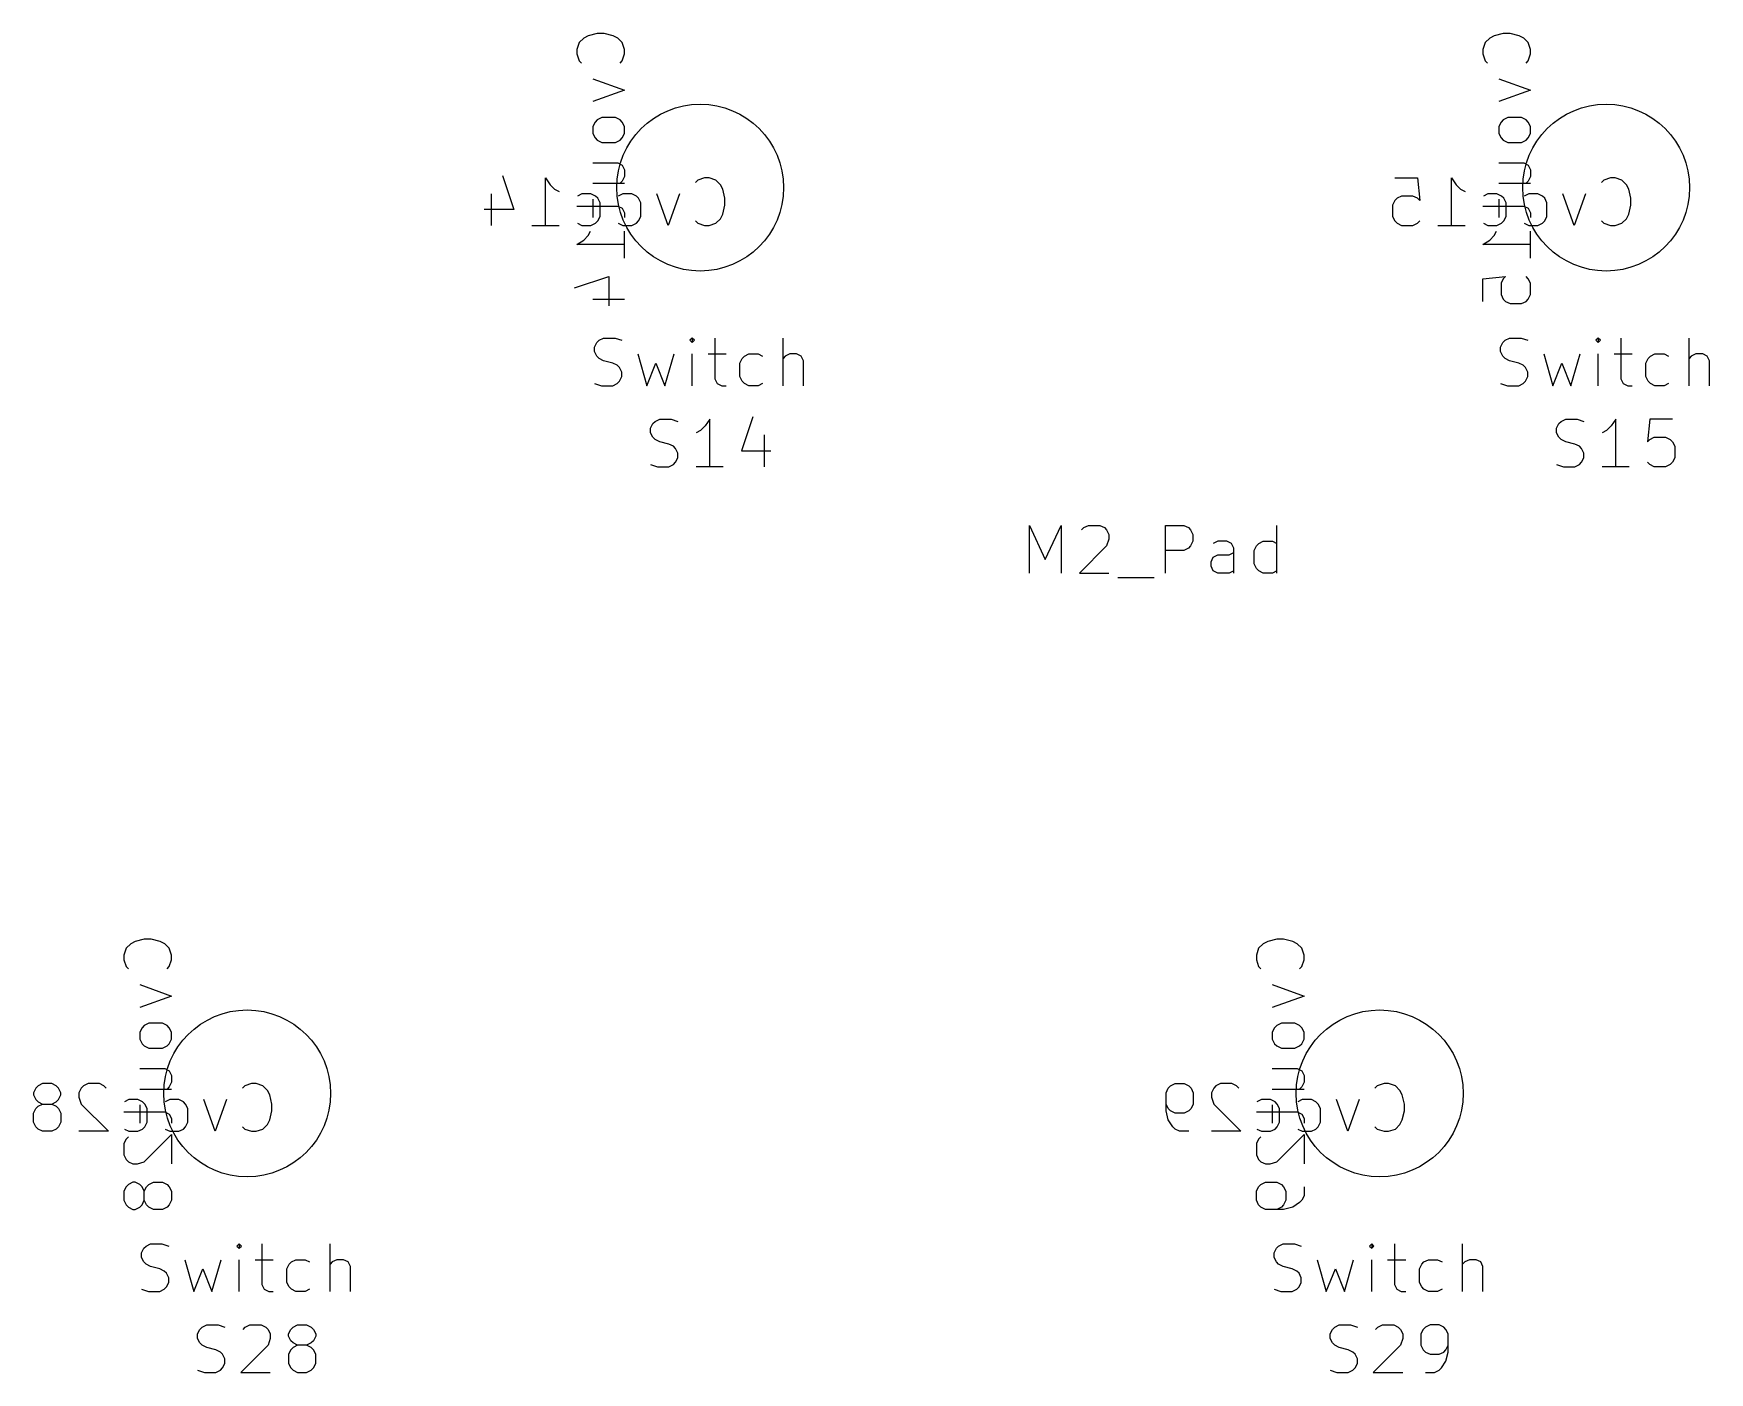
# Model space of a CAD drawing. Extents: x -8 to 301, y -173 to 11.
# Drawn here: x 252.02 to 287.17, y -29.35 to -1.27 of the extents above; entities that cross this region are included whole.
import ezdxf

# ---------------------------------------------------------------- set-up
doc = ezdxf.new("R2010")
doc.units = 0
doc.layers.add('BLACK', color=7, linetype='CONTINUOUS')

msp = doc.modelspace()

# ---------------------------------------------------------------- linework, layer by layer
at = {"layer": 'BLACK', "linetype": 'CONTINUOUS'}
for p, q in [((263.557676, -1.361903), (263.462438, -1.457141)), ((263.652914, -1.314284), (263.557676, -1.361903)), ((263.84339, -1.266665), (263.652914, -1.314284)), ((263.986247, -1.266665), (263.84339, -1.266665)), ((264.176723, -1.314284), (263.986247, -1.266665)), ((264.271961, -1.361903), (264.176723, -1.314284)), ((264.3672, -1.457141), (264.271961, -1.361903)), ((282.557676, -1.361903), (282.462438, -1.457141)), ((282.652914, -1.314284), (282.557676, -1.361903)), ((282.84339, -1.266665), (282.652914, -1.314284)), ((282.986247, -1.266665), (282.84339, -1.266665)), ((283.176723, -1.314284), (282.986247, -1.266665)), ((283.271961, -1.361903), (283.176723, -1.314284)), ((283.3672, -1.457141), (283.271961, -1.361903)), ((263.462438, -1.457141), (263.414819, -1.599998)), ((263.414819, -1.599998), (263.414819, -1.695236)), ((263.414819, -1.695236), (263.462438, -1.838093)), ((264.414819, -1.599998), (264.3672, -1.457141)), ((264.3672, -1.838093), (264.414819, -1.695236)), ((264.414819, -1.695236), (264.414819, -1.599998)), ((282.462438, -1.457141), (282.414819, -1.599998)), ((282.414819, -1.599998), (282.414819, -1.695236)), ((282.414819, -1.695236), (282.462438, -1.838093)), ((283.414819, -1.599998), (283.3672, -1.457141)), ((283.3672, -1.838093), (283.414819, -1.695236)), ((283.414819, -1.695236), (283.414819, -1.599998)), ((263.462438, -1.838093), (263.510057, -1.885712)), ((264.31958, -1.885712), (264.3672, -1.838093)), ((282.462438, -1.838093), (282.510057, -1.885712)), ((283.31958, -1.885712), (283.3672, -1.838093)), ((263.748152, -2.219046), (264.414819, -2.457141)), ((264.414819, -2.457141), (263.748152, -2.695236)), ((282.748152, -2.219046), (283.414819, -2.457141)), ((283.414819, -2.457141), (282.748152, -2.695236)), ((263.795771, -3.123808), (263.748152, -3.219046)), ((263.84339, -3.076189), (263.795771, -3.123808)), ((263.938628, -3.02857), (263.84339, -3.076189)), ((264.224342, -3.02857), (263.938628, -3.02857)), ((264.31958, -3.076189), (264.224342, -3.02857)), ((264.3672, -3.123808), (264.31958, -3.076189)), ((264.414819, -3.219046), (264.3672, -3.123808)), ((282.795771, -3.123808), (282.748152, -3.219046)), ((282.84339, -3.076189), (282.795771, -3.123808)), ((282.938628, -3.02857), (282.84339, -3.076189)), ((283.224342, -3.02857), (282.938628, -3.02857)), ((283.31958, -3.076189), (283.224342, -3.02857)), ((283.3672, -3.123808), (283.31958, -3.076189)), ((283.414819, -3.219046), (283.3672, -3.123808)), ((263.748152, -3.219046), (263.748152, -3.361903)), ((263.748152, -3.361903), (263.795771, -3.457141)), ((263.795771, -3.457141), (263.84339, -3.50476)), ((263.84339, -3.50476), (263.938628, -3.552379)), ((264.224342, -3.552379), (264.31958, -3.50476)), ((264.31958, -3.50476), (264.3672, -3.457141)), ((264.3672, -3.457141), (264.414819, -3.361903)), ((264.414819, -3.361903), (264.414819, -3.219046)), ((282.748152, -3.219046), (282.748152, -3.361903)), ((282.748152, -3.361903), (282.795771, -3.457141)), ((282.795771, -3.457141), (282.84339, -3.50476)), ((282.84339, -3.50476), (282.938628, -3.552379)), ((283.224342, -3.552379), (283.31958, -3.50476)), ((283.31958, -3.50476), (283.3672, -3.457141)), ((283.3672, -3.457141), (283.414819, -3.361903)), ((283.414819, -3.361903), (283.414819, -3.219046)), ((263.938628, -3.552379), (264.224342, -3.552379)), ((282.938628, -3.552379), (283.224342, -3.552379)), ((263.748152, -3.980951), (264.271961, -3.980951)), ((264.271961, -3.980951), (264.3672, -4.02857)), ((264.3672, -4.02857), (264.414819, -4.123808)), ((264.414819, -4.123808), (264.414819, -4.266665)), ((282.748152, -3.980951), (283.271961, -3.980951)), ((283.271961, -3.980951), (283.3672, -4.02857)), ((283.3672, -4.02857), (283.414819, -4.123808)), ((283.414819, -4.123808), (283.414819, -4.266665)), ((261.853332, -4.2472), (262.091427, -4.961485)), ((262.758094, -5.294819), (262.758094, -4.294819)), ((262.758094, -4.294819), (262.853332, -4.437676)), ((262.853332, -4.437676), (262.94857, -4.532914)), ((262.94857, -4.532914), (263.043808, -4.580533)), ((263.748152, -4.409522), (264.414819, -4.409522)), ((264.3672, -4.361903), (264.31958, -4.409522)), ((264.414819, -4.266665), (264.3672, -4.361903)), ((265.948571, -4.342438), (265.900952, -4.390057)), ((266.091428, -4.294819), (265.948571, -4.342438)), ((266.186666, -4.294819), (266.091428, -4.294819)), ((266.329523, -4.342438), (266.186666, -4.294819)), ((266.424761, -4.437676), (266.329523, -4.342438)), ((266.47238, -4.532914), (266.424761, -4.437676)), ((266.519999, -4.72339), (266.47238, -4.532914)), ((280.567618, -4.294819), (281.043808, -4.294819)), ((281.043808, -4.294819), (281.091427, -4.771009)), ((281.758094, -5.294819), (281.758094, -4.294819)), ((281.758094, -4.294819), (281.853332, -4.437676)), ((281.853332, -4.437676), (281.94857, -4.532914)), ((281.94857, -4.532914), (282.043808, -4.580533)), ((282.748152, -4.409522), (283.414819, -4.409522)), ((283.3672, -4.361903), (283.31958, -4.409522)), ((283.414819, -4.266665), (283.3672, -4.361903)), ((284.948571, -4.342438), (284.900952, -4.390057)), ((285.091428, -4.294819), (284.948571, -4.342438)), ((285.186666, -4.294819), (285.091428, -4.294819)), ((285.329523, -4.342438), (285.186666, -4.294819)), ((285.424761, -4.437676), (285.329523, -4.342438)), ((285.47238, -4.532914), (285.424761, -4.437676)), ((285.519999, -4.72339), (285.47238, -4.532914)), ((261.615237, -4.628152), (261.615237, -5.294819)), ((263.414819, -4.885713), (264.271961, -4.885713)), ((263.519999, -4.628152), (263.424761, -4.675771)), ((263.710475, -4.628152), (263.519999, -4.628152)), ((263.805713, -4.675771), (263.710475, -4.628152)), ((263.748152, -4.742856), (263.748152, -5.123808)), ((263.853332, -4.72339), (263.805713, -4.675771)), ((263.900951, -4.818628), (263.853332, -4.72339)), ((263.900951, -5.104342), (263.900951, -4.818628)), ((264.271961, -4.885713), (264.3672, -4.933332)), ((264.377142, -4.628152), (264.281904, -4.675771)), ((264.567618, -4.628152), (264.377142, -4.628152)), ((264.662856, -4.675771), (264.567618, -4.628152)), ((264.710475, -4.72339), (264.662856, -4.675771)), ((264.758094, -4.818628), (264.710475, -4.72339)), ((264.758094, -5.104342), (264.758094, -4.818628)), ((265.329523, -5.294819), (265.091428, -4.628152)), ((265.567618, -4.628152), (265.329523, -5.294819)), ((266.47238, -5.056723), (266.519999, -4.866247)), ((266.519999, -4.866247), (266.519999, -4.72339)), ((280.567618, -4.771009), (280.519999, -4.866247)), ((280.519999, -4.866247), (280.519999, -5.104342)), ((280.615237, -4.72339), (280.567618, -4.771009)), ((280.710475, -4.675771), (280.615237, -4.72339)), ((280.94857, -4.675771), (280.710475, -4.675771)), ((281.043808, -4.72339), (280.94857, -4.675771)), ((281.091427, -4.771009), (281.043808, -4.72339)), ((282.414819, -4.885713), (283.271961, -4.885713)), ((282.519999, -4.628152), (282.424761, -4.675771)), ((282.710475, -4.628152), (282.519999, -4.628152)), ((282.805713, -4.675771), (282.710475, -4.628152)), ((282.748152, -4.742856), (282.748152, -5.123808)), ((282.853332, -4.72339), (282.805713, -4.675771)), ((282.900951, -4.818628), (282.853332, -4.72339)), ((282.900951, -5.104342), (282.900951, -4.818628)), ((283.271961, -4.885713), (283.3672, -4.933332)), ((283.377142, -4.628152), (283.281904, -4.675771)), ((283.567618, -4.628152), (283.377142, -4.628152)), ((283.662856, -4.675771), (283.567618, -4.628152)), ((283.710475, -4.72339), (283.662856, -4.675771)), ((283.758094, -4.818628), (283.710475, -4.72339)), ((283.758094, -5.104342), (283.758094, -4.818628)), ((284.329523, -5.294819), (284.091428, -4.628152)), ((284.567618, -4.628152), (284.329523, -5.294819)), ((285.47238, -5.056723), (285.519999, -4.866247)), ((285.519999, -4.866247), (285.519999, -4.72339)), ((262.091427, -4.961485), (261.47238, -4.961485)), ((263.424761, -5.2472), (263.519999, -5.294819)), ((263.710475, -5.294819), (263.805713, -5.2472)), ((263.805713, -5.2472), (263.853332, -5.19958)), ((263.853332, -5.19958), (263.900951, -5.104342)), ((264.281904, -5.2472), (264.377142, -5.294819)), ((264.3672, -4.933332), (264.414819, -5.02857)), ((264.414819, -5.02857), (264.414819, -5.123808)), ((264.567618, -5.294819), (264.662856, -5.2472)), ((264.662856, -5.2472), (264.710475, -5.19958)), ((264.710475, -5.19958), (264.758094, -5.104342)), ((265.900952, -5.19958), (265.948571, -5.2472)), ((265.948571, -5.2472), (266.091428, -5.294819)), ((266.186666, -5.294819), (266.329523, -5.2472)), ((266.329523, -5.2472), (266.424761, -5.151961)), ((266.424761, -5.151961), (266.47238, -5.056723)), ((280.519999, -5.104342), (280.567618, -5.19958)), ((280.567618, -5.19958), (280.615237, -5.2472)), ((280.615237, -5.2472), (280.710475, -5.294819)), ((280.94857, -5.294819), (281.043808, -5.2472)), ((281.043808, -5.2472), (281.091427, -5.19958)), ((282.424761, -5.2472), (282.519999, -5.294819)), ((282.710475, -5.294819), (282.805713, -5.2472)), ((282.805713, -5.2472), (282.853332, -5.19958)), ((282.853332, -5.19958), (282.900951, -5.104342)), ((283.281904, -5.2472), (283.377142, -5.294819)), ((283.3672, -4.933332), (283.414819, -5.02857)), ((283.414819, -5.02857), (283.414819, -5.123808)), ((283.567618, -5.294819), (283.662856, -5.2472)), ((283.662856, -5.2472), (283.710475, -5.19958)), ((283.710475, -5.19958), (283.758094, -5.104342)), ((284.900952, -5.19958), (284.948571, -5.2472)), ((284.948571, -5.2472), (285.091428, -5.294819)), ((285.186666, -5.294819), (285.329523, -5.2472)), ((285.329523, -5.2472), (285.424761, -5.151961)), ((285.424761, -5.151961), (285.47238, -5.056723)), ((262.47238, -5.294819), (263.043808, -5.294819)), ((263.414819, -5.695237), (263.557676, -5.599999)), ((263.519999, -5.294819), (263.710475, -5.294819)), ((263.557676, -5.599999), (263.652914, -5.504761)), ((263.652914, -5.504761), (263.700533, -5.409523)), ((264.377142, -5.294819), (264.567618, -5.294819)), ((264.414819, -5.980951), (264.414819, -5.409523)), ((266.091428, -5.294819), (266.186666, -5.294819)), ((280.710475, -5.294819), (280.94857, -5.294819)), ((281.47238, -5.294819), (282.043808, -5.294819)), ((282.414819, -5.695237), (282.557676, -5.599999)), ((282.519999, -5.294819), (282.710475, -5.294819)), ((282.557676, -5.599999), (282.652914, -5.504761)), ((282.652914, -5.504761), (282.700533, -5.409523)), ((283.377142, -5.294819), (283.567618, -5.294819)), ((283.414819, -5.980951), (283.414819, -5.409523)), ((285.091428, -5.294819), (285.186666, -5.294819)), ((264.414819, -5.695237), (263.414819, -5.695237)), ((283.414819, -5.695237), (282.414819, -5.695237)), ((263.3672, -6.599999), (264.081485, -6.361904)), ((264.081485, -6.361904), (264.081485, -6.980951)), ((282.414819, -6.409523), (282.891009, -6.361904)), ((282.414819, -6.885713), (282.414819, -6.409523)), ((282.84339, -6.409523), (282.795771, -6.504761)), ((282.795771, -6.504761), (282.795771, -6.742856)), ((282.891009, -6.361904), (282.84339, -6.409523)), ((283.3672, -6.409523), (283.31958, -6.361904)), ((283.414819, -6.504761), (283.3672, -6.409523)), ((283.414819, -6.742856), (283.414819, -6.504761)), ((263.748152, -6.838094), (264.414819, -6.838094)), ((282.795771, -6.742856), (282.84339, -6.838094)), ((282.84339, -6.838094), (282.891009, -6.885713)), ((282.891009, -6.885713), (282.986247, -6.933332)), ((282.986247, -6.933332), (283.224342, -6.933332)), ((283.224342, -6.933332), (283.31958, -6.885713)), ((283.31958, -6.885713), (283.3672, -6.838094)), ((283.3672, -6.838094), (283.414819, -6.742856)), ((263.833333, -7.750057), (263.880952, -7.702438)), ((263.880952, -7.702438), (263.97619, -7.654819)), ((263.97619, -7.654819), (264.214285, -7.654819)), ((264.214285, -7.654819), (264.357142, -7.702438)), ((265.833333, -7.654819), (265.785714, -7.702438)), ((265.785714, -7.702438), (265.833333, -7.750057)), ((265.880952, -7.702438), (265.833333, -7.654819)), ((265.833333, -7.654819), (265.833333, -7.750057)), ((265.833333, -7.750057), (265.880952, -7.702438)), ((266.309523, -7.654819), (266.309523, -8.511961)), ((267.738095, -8.654819), (267.738095, -7.654819)), ((282.833333, -7.750057), (282.880952, -7.702438)), ((282.880952, -7.702438), (282.97619, -7.654819)), ((282.97619, -7.654819), (283.214285, -7.654819)), ((283.214285, -7.654819), (283.357142, -7.702438)), ((284.833333, -7.654819), (284.785714, -7.702438)), ((284.785714, -7.702438), (284.833333, -7.750057)), ((284.880952, -7.702438), (284.833333, -7.654819)), ((284.833333, -7.654819), (284.833333, -7.750057)), ((284.833333, -7.750057), (284.880952, -7.702438)), ((285.309523, -7.654819), (285.309523, -8.511961)), ((286.738095, -8.654819), (286.738095, -7.654819)), ((263.785714, -7.845295), (263.833333, -7.750057)), ((263.785714, -7.940533), (263.785714, -7.845295)), ((263.833333, -8.035771), (263.785714, -7.940533)), ((263.880952, -8.08339), (263.833333, -8.035771)), ((263.97619, -8.131009), (263.880952, -8.08339)), ((264.690476, -7.988152), (264.880952, -8.654819)), ((265.261904, -8.654819), (265.45238, -7.988152)), ((265.833333, -8.654819), (265.833333, -7.988152)), ((266.166666, -7.988152), (266.547618, -7.988152)), ((266.833333, -8.178628), (266.880952, -8.08339)), ((266.880952, -8.08339), (266.928571, -8.035771)), ((266.928571, -8.035771), (267.023809, -7.988152)), ((267.023809, -7.988152), (267.214285, -7.988152)), ((267.214285, -7.988152), (267.309523, -8.035771)), ((267.785714, -8.035771), (267.738095, -8.08339)), ((267.880952, -7.988152), (267.785714, -8.035771)), ((268.023809, -7.988152), (267.880952, -7.988152)), ((268.119047, -8.035771), (268.023809, -7.988152)), ((268.166666, -8.131009), (268.119047, -8.035771)), ((282.785714, -7.845295), (282.833333, -7.750057)), ((282.785714, -7.940533), (282.785714, -7.845295)), ((282.833333, -8.035771), (282.785714, -7.940533)), ((282.880952, -8.08339), (282.833333, -8.035771)), ((282.97619, -8.131009), (282.880952, -8.08339)), ((283.690476, -7.988152), (283.880952, -8.654819)), ((284.261904, -8.654819), (284.45238, -7.988152)), ((284.833333, -8.654819), (284.833333, -7.988152)), ((285.166666, -7.988152), (285.547618, -7.988152)), ((285.833333, -8.178628), (285.880952, -8.08339)), ((285.880952, -8.08339), (285.928571, -8.035771)), ((285.928571, -8.035771), (286.023809, -7.988152)), ((286.023809, -7.988152), (286.214285, -7.988152)), ((286.214285, -7.988152), (286.309523, -8.035771)), ((286.785714, -8.035771), (286.738095, -8.08339)), ((286.880952, -7.988152), (286.785714, -8.035771)), ((287.023809, -7.988152), (286.880952, -7.988152)), ((287.119047, -8.035771), (287.023809, -7.988152)), ((287.166666, -8.131009), (287.119047, -8.035771)), ((264.166666, -8.178628), (263.97619, -8.131009)), ((264.261904, -8.226247), (264.166666, -8.178628)), ((264.309523, -8.273866), (264.261904, -8.226247)), ((264.357142, -8.369104), (264.309523, -8.273866)), ((264.357142, -8.464342), (264.357142, -8.369104)), ((264.880952, -8.654819), (265.071428, -8.178628)), ((265.071428, -8.178628), (265.261904, -8.654819)), ((266.833333, -8.464342), (266.833333, -8.178628)), ((268.166666, -8.654819), (268.166666, -8.131009)), ((283.166666, -8.178628), (282.97619, -8.131009)), ((283.261904, -8.226247), (283.166666, -8.178628)), ((283.309523, -8.273866), (283.261904, -8.226247)), ((283.357142, -8.369104), (283.309523, -8.273866)), ((283.357142, -8.464342), (283.357142, -8.369104)), ((283.880952, -8.654819), (284.071428, -8.178628)), ((284.071428, -8.178628), (284.261904, -8.654819)), ((285.833333, -8.464342), (285.833333, -8.178628)), ((287.166666, -8.654819), (287.166666, -8.131009)), ((263.785714, -8.6072), (263.928571, -8.654819)), ((263.928571, -8.654819), (264.166666, -8.654819)), ((264.166666, -8.654819), (264.261904, -8.6072)), ((264.261904, -8.6072), (264.309523, -8.55958)), ((264.309523, -8.55958), (264.357142, -8.464342)), ((266.309523, -8.511961), (266.357142, -8.6072)), ((266.357142, -8.6072), (266.45238, -8.654819)), ((266.45238, -8.654819), (266.547618, -8.654819)), ((266.880952, -8.55958), (266.833333, -8.464342)), ((266.928571, -8.6072), (266.880952, -8.55958)), ((267.023809, -8.654819), (266.928571, -8.6072)), ((267.214285, -8.654819), (267.023809, -8.654819)), ((267.309523, -8.6072), (267.214285, -8.654819)), ((282.785714, -8.6072), (282.928571, -8.654819)), ((282.928571, -8.654819), (283.166666, -8.654819)), ((283.166666, -8.654819), (283.261904, -8.6072)), ((283.261904, -8.6072), (283.309523, -8.55958)), ((283.309523, -8.55958), (283.357142, -8.464342)), ((285.309523, -8.511961), (285.357142, -8.6072)), ((285.357142, -8.6072), (285.45238, -8.654819)), ((285.45238, -8.654819), (285.547618, -8.654819)), ((285.880952, -8.55958), (285.833333, -8.464342)), ((285.928571, -8.6072), (285.880952, -8.55958)), ((286.023809, -8.654819), (285.928571, -8.6072)), ((286.214285, -8.654819), (286.023809, -8.654819)), ((286.309523, -8.6072), (286.214285, -8.654819)), ((264.961905, -9.545295), (265.009524, -9.450057)), ((265.009524, -9.450057), (265.057143, -9.402438)), ((265.057143, -9.402438), (265.152381, -9.354819)), ((265.152381, -9.354819), (265.390476, -9.354819)), ((265.390476, -9.354819), (265.533333, -9.402438)), ((266.2, -9.354819), (266.104762, -9.497676)), ((266.2, -10.354819), (266.2, -9.354819)), ((267.104762, -9.3072), (266.866667, -10.021485)), ((283.961905, -9.545295), (284.009524, -9.450057)), ((284.009524, -9.450057), (284.057143, -9.402438)), ((284.057143, -9.402438), (284.152381, -9.354819)), ((284.152381, -9.354819), (284.390476, -9.354819)), ((284.390476, -9.354819), (284.533333, -9.402438)), ((285.2, -9.354819), (285.104762, -9.497676)), ((285.2, -10.354819), (285.2, -9.354819)), ((285.914286, -9.354819), (285.866667, -9.831009)), ((286.390476, -9.354819), (285.914286, -9.354819)), ((264.961905, -9.640533), (264.961905, -9.545295)), ((265.009524, -9.735771), (264.961905, -9.640533)), ((265.057143, -9.78339), (265.009524, -9.735771)), ((265.152381, -9.831009), (265.057143, -9.78339)), ((265.342857, -9.878628), (265.152381, -9.831009)), ((266.009524, -9.592914), (265.914286, -9.640533)), ((266.104762, -9.497676), (266.009524, -9.592914)), ((267.342857, -9.688152), (267.342857, -10.354819)), ((283.961905, -9.640533), (283.961905, -9.545295)), ((284.009524, -9.735771), (283.961905, -9.640533)), ((284.057143, -9.78339), (284.009524, -9.735771)), ((284.152381, -9.831009), (284.057143, -9.78339)), ((284.342857, -9.878628), (284.152381, -9.831009)), ((285.009524, -9.592914), (284.914286, -9.640533)), ((285.104762, -9.497676), (285.009524, -9.592914)), ((285.866667, -9.831009), (285.914286, -9.78339)), ((285.914286, -9.78339), (286.009524, -9.735771)), ((286.009524, -9.735771), (286.247619, -9.735771)), ((286.247619, -9.735771), (286.342857, -9.78339)), ((286.342857, -9.78339), (286.390476, -9.831009)), ((286.390476, -9.831009), (286.438095, -9.926247)), ((265.438095, -9.926247), (265.342857, -9.878628)), ((265.485714, -9.973866), (265.438095, -9.926247)), ((265.533333, -10.069104), (265.485714, -9.973866)), ((265.485714, -10.25958), (265.533333, -10.164342)), ((265.533333, -10.164342), (265.533333, -10.069104)), ((266.866667, -10.021485), (267.485714, -10.021485)), ((284.438095, -9.926247), (284.342857, -9.878628)), ((284.485714, -9.973866), (284.438095, -9.926247)), ((284.533333, -10.069104), (284.485714, -9.973866)), ((284.485714, -10.25958), (284.533333, -10.164342)), ((284.533333, -10.164342), (284.533333, -10.069104)), ((286.438095, -10.164342), (286.390476, -10.25958)), ((286.438095, -9.926247), (286.438095, -10.164342)), ((264.961905, -10.3072), (265.104762, -10.354819)), ((265.104762, -10.354819), (265.342857, -10.354819)), ((265.342857, -10.354819), (265.438095, -10.3072)), ((265.438095, -10.3072), (265.485714, -10.25958)), ((266.485714, -10.354819), (265.914286, -10.354819)), ((283.961905, -10.3072), (284.104762, -10.354819)), ((284.104762, -10.354819), (284.342857, -10.354819)), ((284.342857, -10.354819), (284.438095, -10.3072)), ((284.438095, -10.3072), (284.485714, -10.25958)), ((285.485714, -10.354819), (284.914286, -10.354819)), ((285.914286, -10.3072), (285.866667, -10.25958)), ((286.009524, -10.354819), (285.914286, -10.3072)), ((286.247619, -10.354819), (286.009524, -10.354819)), ((286.342857, -10.3072), (286.247619, -10.354819)), ((286.390476, -10.25958), (286.342857, -10.3072)), ((272.904762, -12.584819), (272.904762, -11.584819)), ((272.904762, -11.584819), (273.238095, -12.299104)), ((273.238095, -12.299104), (273.571428, -11.584819)), ((273.571428, -11.584819), (273.571428, -12.584819)), ((274.047619, -11.632438), (274.142857, -11.584819)), ((274.142857, -11.584819), (274.380952, -11.584819)), ((274.380952, -11.584819), (274.47619, -11.632438)), ((275.761905, -12.584819), (275.761905, -11.584819)), ((275.761905, -11.584819), (276.142857, -11.584819)), ((276.142857, -11.584819), (276.238095, -11.632438)), ((278.095238, -12.584819), (278.095238, -11.584819)), ((274, -11.680057), (274.047619, -11.632438)), ((274.47619, -11.632438), (274.523809, -11.680057)), ((274.523809, -11.680057), (274.571428, -11.775295)), ((274.571428, -11.870533), (274.523809, -12.01339)), ((274.571428, -11.775295), (274.571428, -11.870533)), ((276.238095, -11.632438), (276.285714, -11.680057)), ((276.285714, -11.680057), (276.333333, -11.775295)), ((276.333333, -11.918152), (276.285714, -12.01339)), ((276.333333, -11.775295), (276.333333, -11.918152)), ((276.857143, -11.918152), (276.761905, -11.965771)), ((277.047619, -11.918152), (276.857143, -11.918152)), ((277.142857, -11.965771), (277.047619, -11.918152)), ((277.714286, -11.965771), (277.809524, -11.918152)), ((277.809524, -11.918152), (278, -11.918152)), ((278, -11.918152), (278.095238, -11.965771)), ((274.523809, -12.01339), (273.952381, -12.584819)), ((276.142857, -12.108628), (275.761905, -12.108628)), ((276.238095, -12.061009), (276.142857, -12.108628)), ((276.285714, -12.01339), (276.238095, -12.061009)), ((276.714286, -12.346723), (276.761905, -12.251485)), ((276.761905, -12.251485), (276.857143, -12.203866)), ((276.857143, -12.203866), (277.095238, -12.203866)), ((277.095238, -12.203866), (277.190476, -12.156247)), ((277.190476, -12.061009), (277.142857, -11.965771)), ((277.190476, -12.584819), (277.190476, -12.061009)), ((277.619048, -12.108628), (277.666667, -12.01339)), ((277.619048, -12.394342), (277.619048, -12.108628)), ((277.666667, -12.01339), (277.714286, -11.965771)), ((273.952381, -12.584819), (274.571428, -12.584819)), ((276.714286, -12.441961), (276.714286, -12.346723)), ((276.761905, -12.5372), (276.714286, -12.441961)), ((276.857143, -12.584819), (276.761905, -12.5372)), ((277.095238, -12.584819), (276.857143, -12.584819)), ((277.190476, -12.5372), (277.095238, -12.584819)), ((277.666667, -12.48958), (277.619048, -12.394342)), ((277.714286, -12.5372), (277.666667, -12.48958)), ((277.809524, -12.584819), (277.714286, -12.5372)), ((278, -12.584819), (277.809524, -12.584819)), ((278.095238, -12.5372), (278, -12.584819)), ((274.761905, -12.680057), (275.523809, -12.680057)), ((254.057676, -20.361903), (253.962438, -20.457141)), ((254.152914, -20.314284), (254.057676, -20.361903)), ((254.34339, -20.266665), (254.152914, -20.314284)), ((254.486247, -20.266665), (254.34339, -20.266665)), ((254.676723, -20.314284), (254.486247, -20.266665)), ((254.771961, -20.361903), (254.676723, -20.314284)), ((254.8672, -20.457141), (254.771961, -20.361903)), ((277.807676, -20.361903), (277.712438, -20.457141)), ((277.902914, -20.314284), (277.807676, -20.361903)), ((278.09339, -20.266665), (277.902914, -20.314284)), ((278.236247, -20.266665), (278.09339, -20.266665)), ((278.426723, -20.314284), (278.236247, -20.266665)), ((278.521961, -20.361903), (278.426723, -20.314284)), ((278.6172, -20.457141), (278.521961, -20.361903)), ((253.962438, -20.457141), (253.914819, -20.599998)), ((253.914819, -20.599998), (253.914819, -20.695236)), ((253.914819, -20.695236), (253.962438, -20.838093)), ((254.914819, -20.599998), (254.8672, -20.457141)), ((254.8672, -20.838093), (254.914819, -20.695236)), ((254.914819, -20.695236), (254.914819, -20.599998)), ((277.712438, -20.457141), (277.664819, -20.599998)), ((277.664819, -20.599998), (277.664819, -20.695236)), ((277.664819, -20.695236), (277.712438, -20.838093)), ((278.664819, -20.599998), (278.6172, -20.457141)), ((278.6172, -20.838093), (278.664819, -20.695236)), ((278.664819, -20.695236), (278.664819, -20.599998)), ((253.962438, -20.838093), (254.010057, -20.885712)), ((254.81958, -20.885712), (254.8672, -20.838093)), ((277.712438, -20.838093), (277.760057, -20.885712)), ((278.56958, -20.885712), (278.6172, -20.838093)), ((254.248152, -21.219046), (254.914819, -21.457141)), ((277.998152, -21.219046), (278.664819, -21.457141)), ((254.914819, -21.457141), (254.248152, -21.695236)), ((278.664819, -21.457141), (277.998152, -21.695236)), ((254.295771, -22.123808), (254.248152, -22.219046)), ((254.34339, -22.076189), (254.295771, -22.123808)), ((254.438628, -22.02857), (254.34339, -22.076189)), ((254.724342, -22.02857), (254.438628, -22.02857)), ((254.81958, -22.076189), (254.724342, -22.02857)), ((254.8672, -22.123808), (254.81958, -22.076189)), ((254.914819, -22.219046), (254.8672, -22.123808)), ((278.045771, -22.123808), (277.998152, -22.219046)), ((278.09339, -22.076189), (278.045771, -22.123808)), ((278.188628, -22.02857), (278.09339, -22.076189)), ((278.474342, -22.02857), (278.188628, -22.02857)), ((278.56958, -22.076189), (278.474342, -22.02857)), ((278.6172, -22.123808), (278.56958, -22.076189)), ((278.664819, -22.219046), (278.6172, -22.123808)), ((254.248152, -22.219046), (254.248152, -22.361903)), ((254.248152, -22.361903), (254.295771, -22.457141)), ((254.295771, -22.457141), (254.34339, -22.50476)), ((254.81958, -22.50476), (254.8672, -22.457141)), ((254.8672, -22.457141), (254.914819, -22.361903)), ((254.914819, -22.361903), (254.914819, -22.219046)), ((277.998152, -22.219046), (277.998152, -22.361903)), ((277.998152, -22.361903), (278.045771, -22.457141)), ((278.045771, -22.457141), (278.09339, -22.50476)), ((278.56958, -22.50476), (278.6172, -22.457141)), ((278.6172, -22.457141), (278.664819, -22.361903)), ((278.664819, -22.361903), (278.664819, -22.219046)), ((254.34339, -22.50476), (254.438628, -22.552379)), ((254.438628, -22.552379), (254.724342, -22.552379)), ((254.724342, -22.552379), (254.81958, -22.50476)), ((278.09339, -22.50476), (278.188628, -22.552379)), ((278.188628, -22.552379), (278.474342, -22.552379)), ((278.474342, -22.552379), (278.56958, -22.50476)), ((254.248152, -22.980951), (254.771961, -22.980951)), ((254.771961, -22.980951), (254.8672, -23.02857)), ((254.8672, -23.02857), (254.914819, -23.123808)), ((254.914819, -23.123808), (254.914819, -23.266665)), ((277.998152, -22.980951), (278.521961, -22.980951)), ((278.521961, -22.980951), (278.6172, -23.02857)), ((278.6172, -23.02857), (278.664819, -23.123808)), ((278.664819, -23.123808), (278.664819, -23.266665)), ((252.067618, -23.390057), (252.019999, -23.485295)), ((252.019999, -23.485295), (252.019999, -23.532914)), ((252.019999, -23.532914), (252.067618, -23.628152)), ((252.115237, -23.342438), (252.067618, -23.390057)), ((252.210475, -23.294819), (252.115237, -23.342438)), ((252.400951, -23.294819), (252.210475, -23.294819)), ((252.496189, -23.342438), (252.400951, -23.294819)), ((252.543808, -23.390057), (252.496189, -23.342438)), ((252.591427, -23.485295), (252.543808, -23.390057)), ((252.543808, -23.628152), (252.591427, -23.532914)), ((252.591427, -23.532914), (252.591427, -23.485295)), ((253.019999, -23.390057), (252.97238, -23.485295)), ((252.97238, -23.485295), (252.97238, -23.580533)), ((253.067618, -23.342438), (253.019999, -23.390057)), ((253.162856, -23.294819), (253.067618, -23.342438)), ((253.400951, -23.294819), (253.162856, -23.294819)), ((253.496189, -23.342438), (253.400951, -23.294819)), ((253.543808, -23.390057), (253.496189, -23.342438)), ((254.248152, -23.409522), (254.914819, -23.409522)), ((254.8672, -23.361903), (254.81958, -23.409522)), ((254.914819, -23.266665), (254.8672, -23.361903)), ((256.448571, -23.342438), (256.400952, -23.390057)), ((256.591428, -23.294819), (256.448571, -23.342438)), ((256.686666, -23.294819), (256.591428, -23.294819)), ((256.829523, -23.342438), (256.686666, -23.294819)), ((256.924761, -23.437676), (256.829523, -23.342438)), ((256.97238, -23.532914), (256.924761, -23.437676)), ((257.019999, -23.72339), (256.97238, -23.532914)), ((275.769999, -23.485295), (275.817618, -23.390057)), ((275.769999, -23.866247), (275.769999, -23.485295)), ((275.817618, -23.390057), (275.865237, -23.342438)), ((275.865237, -23.342438), (275.960475, -23.294819)), ((275.960475, -23.294819), (276.150951, -23.294819)), ((276.150951, -23.294819), (276.246189, -23.342438)), ((276.246189, -23.342438), (276.293808, -23.390057)), ((276.293808, -23.390057), (276.341427, -23.485295)), ((276.341427, -23.485295), (276.341427, -23.72339)), ((276.769999, -23.390057), (276.72238, -23.485295)), ((276.72238, -23.485295), (276.72238, -23.580533)), ((276.817618, -23.342438), (276.769999, -23.390057)), ((276.912856, -23.294819), (276.817618, -23.342438)), ((277.150951, -23.294819), (276.912856, -23.294819)), ((277.246189, -23.342438), (277.150951, -23.294819)), ((277.293808, -23.390057), (277.246189, -23.342438)), ((277.998152, -23.409522), (278.664819, -23.409522)), ((278.6172, -23.361903), (278.56958, -23.409522)), ((278.664819, -23.266665), (278.6172, -23.361903)), ((280.198571, -23.342438), (280.150952, -23.390057)), ((280.341428, -23.294819), (280.198571, -23.342438)), ((280.436666, -23.294819), (280.341428, -23.294819)), ((280.579523, -23.342438), (280.436666, -23.294819)), ((280.674761, -23.437676), (280.579523, -23.342438)), ((280.72238, -23.532914), (280.674761, -23.437676)), ((280.769999, -23.72339), (280.72238, -23.532914)), ((252.019999, -23.913866), (252.067618, -23.818628)), ((252.067618, -23.628152), (252.115237, -23.675771)), ((252.067618, -23.818628), (252.115237, -23.771009)), ((252.115237, -23.675771), (252.210475, -23.72339)), ((252.115237, -23.771009), (252.210475, -23.72339)), ((252.210475, -23.72339), (252.400951, -23.72339)), ((252.400951, -23.72339), (252.496189, -23.675771)), ((252.400951, -23.72339), (252.496189, -23.771009)), ((252.496189, -23.675771), (252.543808, -23.628152)), ((252.496189, -23.771009), (252.543808, -23.818628)), ((252.543808, -23.818628), (252.591427, -23.913866)), ((252.97238, -23.580533), (253.019999, -23.72339)), ((253.019999, -23.72339), (253.591427, -24.294819)), ((253.914819, -23.885713), (254.771961, -23.885713)), ((254.019999, -23.628152), (253.924761, -23.675771)), ((254.210475, -23.628152), (254.019999, -23.628152)), ((254.305713, -23.675771), (254.210475, -23.628152)), ((254.248152, -23.742856), (254.248152, -24.123808)), ((254.353332, -23.72339), (254.305713, -23.675771)), ((254.400951, -23.818628), (254.353332, -23.72339)), ((254.400951, -24.104342), (254.400951, -23.818628)), ((254.771961, -23.885713), (254.8672, -23.933332)), ((254.877142, -23.628152), (254.781904, -23.675771)), ((255.067618, -23.628152), (254.877142, -23.628152)), ((255.162856, -23.675771), (255.067618, -23.628152)), ((255.210475, -23.72339), (255.162856, -23.675771)), ((255.258094, -23.818628), (255.210475, -23.72339)), ((255.258094, -24.104342), (255.258094, -23.818628)), ((255.829523, -24.294819), (255.591428, -23.628152)), ((256.067618, -23.628152), (255.829523, -24.294819)), ((256.97238, -24.056723), (257.019999, -23.866247)), ((257.019999, -23.866247), (257.019999, -23.72339)), ((275.817618, -23.818628), (275.769999, -23.72339)), ((275.817618, -24.056723), (275.769999, -23.866247)), ((275.865237, -23.866247), (275.817618, -23.818628)), ((275.960475, -23.913866), (275.865237, -23.866247)), ((276.246189, -23.866247), (276.150951, -23.913866)), ((276.293808, -23.818628), (276.246189, -23.866247)), ((276.341427, -23.72339), (276.293808, -23.818628)), ((276.72238, -23.580533), (276.769999, -23.72339)), ((276.769999, -23.72339), (277.341427, -24.294819)), ((277.664819, -23.885713), (278.521961, -23.885713)), ((277.769999, -23.628152), (277.674761, -23.675771)), ((277.960475, -23.628152), (277.769999, -23.628152)), ((278.055713, -23.675771), (277.960475, -23.628152)), ((277.998152, -23.742856), (277.998152, -24.123808)), ((278.103332, -23.72339), (278.055713, -23.675771)), ((278.150951, -23.818628), (278.103332, -23.72339)), ((278.150951, -24.104342), (278.150951, -23.818628)), ((278.521961, -23.885713), (278.6172, -23.933332)), ((278.627142, -23.628152), (278.531904, -23.675771)), ((278.817618, -23.628152), (278.627142, -23.628152)), ((278.912856, -23.675771), (278.817618, -23.628152)), ((278.960475, -23.72339), (278.912856, -23.675771)), ((279.008094, -23.818628), (278.960475, -23.72339)), ((279.008094, -24.104342), (279.008094, -23.818628)), ((279.579523, -24.294819), (279.341428, -23.628152)), ((279.817618, -23.628152), (279.579523, -24.294819)), ((280.72238, -24.056723), (280.769999, -23.866247)), ((280.769999, -23.866247), (280.769999, -23.72339)), ((252.019999, -24.104342), (252.019999, -23.913866)), ((252.067618, -24.19958), (252.019999, -24.104342)), ((252.115237, -24.2472), (252.067618, -24.19958)), ((252.210475, -24.294819), (252.115237, -24.2472)), ((252.496189, -24.2472), (252.400951, -24.294819)), ((252.543808, -24.19958), (252.496189, -24.2472)), ((252.591427, -24.104342), (252.543808, -24.19958)), ((252.591427, -23.913866), (252.591427, -24.104342)), ((253.924761, -24.2472), (254.019999, -24.294819)), ((254.210475, -24.294819), (254.305713, -24.2472)), ((254.305713, -24.2472), (254.353332, -24.19958)), ((254.353332, -24.19958), (254.400951, -24.104342)), ((254.781904, -24.2472), (254.877142, -24.294819)), ((254.8672, -23.933332), (254.914819, -24.02857)), ((254.914819, -24.02857), (254.914819, -24.123808)), ((255.067618, -24.294819), (255.162856, -24.2472)), ((255.162856, -24.2472), (255.210475, -24.19958)), ((255.210475, -24.19958), (255.258094, -24.104342)), ((256.400952, -24.19958), (256.448571, -24.2472)), ((256.448571, -24.2472), (256.591428, -24.294819)), ((256.686666, -24.294819), (256.829523, -24.2472)), ((256.829523, -24.2472), (256.924761, -24.151961)), ((256.924761, -24.151961), (256.97238, -24.056723)), ((275.912856, -24.19958), (275.817618, -24.056723)), ((275.960475, -24.2472), (275.912856, -24.19958)), ((276.150951, -23.913866), (275.960475, -23.913866)), ((276.055713, -24.294819), (275.960475, -24.2472)), ((277.674761, -24.2472), (277.769999, -24.294819)), ((277.960475, -24.294819), (278.055713, -24.2472)), ((278.055713, -24.2472), (278.103332, -24.19958)), ((278.103332, -24.19958), (278.150951, -24.104342)), ((278.531904, -24.2472), (278.627142, -24.294819)), ((278.6172, -23.933332), (278.664819, -24.02857)), ((278.664819, -24.02857), (278.664819, -24.123808)), ((278.817618, -24.294819), (278.912856, -24.2472)), ((278.912856, -24.2472), (278.960475, -24.19958)), ((278.960475, -24.19958), (279.008094, -24.104342)), ((280.150952, -24.19958), (280.198571, -24.2472)), ((280.198571, -24.2472), (280.341428, -24.294819)), ((280.436666, -24.294819), (280.579523, -24.2472)), ((280.579523, -24.2472), (280.674761, -24.151961)), ((280.674761, -24.151961), (280.72238, -24.056723)), ((252.400951, -24.294819), (252.210475, -24.294819)), ((253.591427, -24.294819), (252.97238, -24.294819)), ((253.962438, -24.457142), (253.914819, -24.55238)), ((253.914819, -24.55238), (253.914819, -24.790475)), ((254.010057, -24.409523), (253.962438, -24.457142)), ((254.019999, -24.294819), (254.210475, -24.294819)), ((254.34339, -24.933332), (254.914819, -24.361904)), ((254.877142, -24.294819), (255.067618, -24.294819)), ((254.914819, -24.361904), (254.914819, -24.980951)), ((256.591428, -24.294819), (256.686666, -24.294819)), ((276.246189, -24.294819), (276.055713, -24.294819)), ((277.341427, -24.294819), (276.72238, -24.294819)), ((277.712438, -24.457142), (277.664819, -24.55238)), ((277.664819, -24.55238), (277.664819, -24.790475)), ((277.760057, -24.409523), (277.712438, -24.457142)), ((277.769999, -24.294819), (277.960475, -24.294819)), ((278.09339, -24.933332), (278.664819, -24.361904)), ((278.627142, -24.294819), (278.817618, -24.294819)), ((278.664819, -24.361904), (278.664819, -24.980951)), ((280.341428, -24.294819), (280.436666, -24.294819)), ((253.914819, -24.790475), (253.962438, -24.885713)), ((253.962438, -24.885713), (254.010057, -24.933332)), ((254.010057, -24.933332), (254.105295, -24.980951)), ((254.200533, -24.980951), (254.34339, -24.933332)), ((277.664819, -24.790475), (277.712438, -24.885713)), ((277.712438, -24.885713), (277.760057, -24.933332)), ((277.760057, -24.933332), (277.855295, -24.980951)), ((277.950533, -24.980951), (278.09339, -24.933332)), ((254.105295, -24.980951), (254.200533, -24.980951)), ((277.855295, -24.980951), (277.950533, -24.980951)), ((253.962438, -25.457142), (253.914819, -25.55238)), ((253.914819, -25.55238), (253.914819, -25.742856)), ((254.010057, -25.409523), (253.962438, -25.457142)), ((254.105295, -25.361904), (254.010057, -25.409523)), ((254.152914, -25.361904), (254.105295, -25.361904)), ((254.248152, -25.409523), (254.152914, -25.361904)), ((254.295771, -25.457142), (254.248152, -25.409523)), ((254.34339, -25.55238), (254.295771, -25.457142)), ((254.34339, -25.55238), (254.391009, -25.457142)), ((254.34339, -25.742856), (254.34339, -25.55238)), ((254.391009, -25.457142), (254.438628, -25.409523)), ((254.438628, -25.409523), (254.533866, -25.361904)), ((254.533866, -25.361904), (254.724342, -25.361904)), ((254.724342, -25.361904), (254.81958, -25.409523)), ((254.81958, -25.409523), (254.8672, -25.457142)), ((254.8672, -25.457142), (254.914819, -25.55238)), ((254.914819, -25.55238), (254.914819, -25.742856)), ((277.664819, -25.55238), (277.712438, -25.457142)), ((277.664819, -25.742856), (277.664819, -25.55238)), ((277.712438, -25.457142), (277.760057, -25.409523)), ((277.760057, -25.409523), (277.855295, -25.361904)), ((277.855295, -25.361904), (278.09339, -25.361904)), ((278.09339, -25.361904), (278.188628, -25.409523)), ((278.188628, -25.409523), (278.236247, -25.457142)), ((278.236247, -25.457142), (278.283866, -25.55238)), ((278.283866, -25.55238), (278.283866, -25.742856)), ((278.664819, -25.647618), (278.6172, -25.742856)), ((278.664819, -25.457142), (278.664819, -25.647618)), ((253.914819, -25.742856), (253.962438, -25.838094)), ((253.962438, -25.838094), (254.010057, -25.885713)), ((254.010057, -25.885713), (254.105295, -25.933332)), ((254.105295, -25.933332), (254.152914, -25.933332)), ((254.152914, -25.933332), (254.248152, -25.885713)), ((254.248152, -25.885713), (254.295771, -25.838094)), ((254.295771, -25.838094), (254.34339, -25.742856)), ((254.391009, -25.838094), (254.34339, -25.742856)), ((254.438628, -25.885713), (254.391009, -25.838094)), ((254.533866, -25.933332), (254.438628, -25.885713)), ((254.724342, -25.933332), (254.533866, -25.933332)), ((254.81958, -25.885713), (254.724342, -25.933332)), ((254.8672, -25.838094), (254.81958, -25.885713)), ((254.914819, -25.742856), (254.8672, -25.838094)), ((277.712438, -25.838094), (277.664819, -25.742856)), ((277.760057, -25.885713), (277.712438, -25.838094)), ((277.855295, -25.933332), (277.760057, -25.885713)), ((278.236247, -25.933332), (277.855295, -25.933332)), ((278.188628, -25.885713), (278.09339, -25.933332)), ((278.236247, -25.838094), (278.188628, -25.885713)), ((278.283866, -25.742856), (278.236247, -25.838094)), ((278.426723, -25.885713), (278.236247, -25.933332)), ((278.56958, -25.790475), (278.426723, -25.885713)), ((278.6172, -25.742856), (278.56958, -25.790475)), ((254.333333, -26.750057), (254.380952, -26.702438)), ((254.380952, -26.702438), (254.47619, -26.654819)), ((254.47619, -26.654819), (254.714285, -26.654819)), ((254.714285, -26.654819), (254.857142, -26.702438)), ((256.333333, -26.654819), (256.285714, -26.702438)), ((256.285714, -26.702438), (256.333333, -26.750057)), ((256.380952, -26.702438), (256.333333, -26.654819)), ((256.333333, -26.654819), (256.333333, -26.750057)), ((256.333333, -26.750057), (256.380952, -26.702438)), ((256.809523, -26.654819), (256.809523, -27.511961)), ((258.238095, -27.654819), (258.238095, -26.654819)), ((278.083333, -26.750057), (278.130952, -26.702438)), ((278.130952, -26.702438), (278.22619, -26.654819)), ((278.22619, -26.654819), (278.464285, -26.654819)), ((278.464285, -26.654819), (278.607142, -26.702438)), ((280.083333, -26.654819), (280.035714, -26.702438)), ((280.035714, -26.702438), (280.083333, -26.750057)), ((280.130952, -26.702438), (280.083333, -26.654819)), ((280.083333, -26.654819), (280.083333, -26.750057)), ((280.083333, -26.750057), (280.130952, -26.702438)), ((280.559523, -26.654819), (280.559523, -27.511961)), ((281.988095, -27.654819), (281.988095, -26.654819)), ((254.285714, -26.845295), (254.333333, -26.750057)), ((254.285714, -26.940533), (254.285714, -26.845295)), ((254.333333, -27.035771), (254.285714, -26.940533)), ((254.380952, -27.08339), (254.333333, -27.035771)), ((255.190476, -26.988152), (255.380952, -27.654819)), ((255.761904, -27.654819), (255.95238, -26.988152)), ((256.333333, -27.654819), (256.333333, -26.988152)), ((256.666666, -26.988152), (257.047618, -26.988152)), ((257.380952, -27.08339), (257.428571, -27.035771)), ((257.428571, -27.035771), (257.523809, -26.988152)), ((257.523809, -26.988152), (257.714285, -26.988152)), ((257.714285, -26.988152), (257.809523, -27.035771)), ((258.285714, -27.035771), (258.238095, -27.08339)), ((258.380952, -26.988152), (258.285714, -27.035771)), ((258.523809, -26.988152), (258.380952, -26.988152)), ((258.619047, -27.035771), (258.523809, -26.988152)), ((258.666666, -27.131009), (258.619047, -27.035771)), ((278.035714, -26.845295), (278.083333, -26.750057)), ((278.035714, -26.940533), (278.035714, -26.845295)), ((278.083333, -27.035771), (278.035714, -26.940533)), ((278.130952, -27.08339), (278.083333, -27.035771)), ((278.940476, -26.988152), (279.130952, -27.654819)), ((279.511904, -27.654819), (279.70238, -26.988152)), ((280.083333, -27.654819), (280.083333, -26.988152)), ((280.416666, -26.988152), (280.797618, -26.988152)), ((281.130952, -27.08339), (281.178571, -27.035771)), ((281.178571, -27.035771), (281.273809, -26.988152)), ((281.273809, -26.988152), (281.464285, -26.988152)), ((281.464285, -26.988152), (281.559523, -27.035771)), ((282.035714, -27.035771), (281.988095, -27.08339)), ((282.130952, -26.988152), (282.035714, -27.035771)), ((282.273809, -26.988152), (282.130952, -26.988152)), ((282.369047, -27.035771), (282.273809, -26.988152)), ((282.416666, -27.131009), (282.369047, -27.035771)), ((254.47619, -27.131009), (254.380952, -27.08339)), ((254.666666, -27.178628), (254.47619, -27.131009)), ((254.761904, -27.226247), (254.666666, -27.178628)), ((254.809523, -27.273866), (254.761904, -27.226247)), ((254.857142, -27.369104), (254.809523, -27.273866)), ((254.857142, -27.464342), (254.857142, -27.369104)), ((255.380952, -27.654819), (255.571428, -27.178628)), ((255.571428, -27.178628), (255.761904, -27.654819)), ((257.333333, -27.178628), (257.380952, -27.08339)), ((257.333333, -27.464342), (257.333333, -27.178628)), ((258.666666, -27.654819), (258.666666, -27.131009)), ((278.22619, -27.131009), (278.130952, -27.08339)), ((278.416666, -27.178628), (278.22619, -27.131009)), ((278.511904, -27.226247), (278.416666, -27.178628)), ((278.559523, -27.273866), (278.511904, -27.226247)), ((278.607142, -27.369104), (278.559523, -27.273866)), ((278.607142, -27.464342), (278.607142, -27.369104)), ((279.130952, -27.654819), (279.321428, -27.178628)), ((279.321428, -27.178628), (279.511904, -27.654819)), ((281.083333, -27.178628), (281.130952, -27.08339)), ((281.083333, -27.464342), (281.083333, -27.178628)), ((282.416666, -27.654819), (282.416666, -27.131009)), ((254.285714, -27.6072), (254.428571, -27.654819)), ((254.428571, -27.654819), (254.666666, -27.654819)), ((254.666666, -27.654819), (254.761904, -27.6072)), ((254.761904, -27.6072), (254.809523, -27.55958)), ((254.809523, -27.55958), (254.857142, -27.464342)), ((256.809523, -27.511961), (256.857142, -27.6072)), ((256.857142, -27.6072), (256.95238, -27.654819)), ((256.95238, -27.654819), (257.047618, -27.654819)), ((257.380952, -27.55958), (257.333333, -27.464342)), ((257.428571, -27.6072), (257.380952, -27.55958)), ((257.523809, -27.654819), (257.428571, -27.6072)), ((257.714285, -27.654819), (257.523809, -27.654819)), ((257.809523, -27.6072), (257.714285, -27.654819)), ((278.035714, -27.6072), (278.178571, -27.654819)), ((278.178571, -27.654819), (278.416666, -27.654819)), ((278.416666, -27.654819), (278.511904, -27.6072)), ((278.511904, -27.6072), (278.559523, -27.55958)), ((278.559523, -27.55958), (278.607142, -27.464342)), ((280.559523, -27.511961), (280.607142, -27.6072)), ((280.607142, -27.6072), (280.70238, -27.654819)), ((280.70238, -27.654819), (280.797618, -27.654819)), ((281.130952, -27.55958), (281.083333, -27.464342)), ((281.178571, -27.6072), (281.130952, -27.55958)), ((281.273809, -27.654819), (281.178571, -27.6072)), ((281.464285, -27.654819), (281.273809, -27.654819)), ((281.559523, -27.6072), (281.464285, -27.654819)), ((255.461905, -28.545295), (255.509524, -28.450057)), ((255.509524, -28.450057), (255.557143, -28.402438)), ((255.557143, -28.402438), (255.652381, -28.354819)), ((255.652381, -28.354819), (255.890476, -28.354819)), ((255.890476, -28.354819), (256.033333, -28.402438)), ((256.414286, -28.450057), (256.461905, -28.402438)), ((256.461905, -28.402438), (256.557143, -28.354819)), ((256.557143, -28.354819), (256.795238, -28.354819)), ((256.795238, -28.354819), (256.890476, -28.402438)), ((256.890476, -28.402438), (256.938095, -28.450057)), ((256.938095, -28.450057), (256.985714, -28.545295)), ((257.366667, -28.545295), (257.414286, -28.450057)), ((257.414286, -28.450057), (257.461905, -28.402438)), ((257.461905, -28.402438), (257.557143, -28.354819)), ((257.557143, -28.354819), (257.747619, -28.354819)), ((257.747619, -28.354819), (257.842857, -28.402438)), ((257.842857, -28.402438), (257.890476, -28.450057)), ((257.890476, -28.450057), (257.938095, -28.545295)), ((279.211905, -28.545295), (279.259524, -28.450057)), ((279.259524, -28.450057), (279.307143, -28.402438)), ((279.307143, -28.402438), (279.402381, -28.354819)), ((279.402381, -28.354819), (279.640476, -28.354819)), ((279.640476, -28.354819), (279.783333, -28.402438)), ((280.164286, -28.450057), (280.211905, -28.402438)), ((280.211905, -28.402438), (280.307143, -28.354819)), ((280.307143, -28.354819), (280.545238, -28.354819)), ((280.545238, -28.354819), (280.640476, -28.402438)), ((280.640476, -28.402438), (280.688095, -28.450057)), ((280.688095, -28.450057), (280.735714, -28.545295)), ((281.164286, -28.450057), (281.116667, -28.545295)), ((281.211905, -28.402438), (281.164286, -28.450057)), ((281.307143, -28.354819), (281.211905, -28.402438)), ((281.497619, -28.354819), (281.307143, -28.354819)), ((281.592857, -28.402438), (281.497619, -28.354819)), ((281.640476, -28.450057), (281.592857, -28.402438)), ((281.688095, -28.545295), (281.640476, -28.450057)), ((255.461905, -28.640533), (255.461905, -28.545295)), ((255.509524, -28.735771), (255.461905, -28.640533)), ((255.557143, -28.78339), (255.509524, -28.735771)), ((255.652381, -28.831009), (255.557143, -28.78339)), ((256.938095, -28.78339), (256.366667, -29.354819)), ((256.985714, -28.640533), (256.938095, -28.78339)), ((256.985714, -28.545295), (256.985714, -28.640533)), ((257.366667, -28.592914), (257.366667, -28.545295)), ((257.414286, -28.688152), (257.366667, -28.592914)), ((257.461905, -28.735771), (257.414286, -28.688152)), ((257.557143, -28.78339), (257.461905, -28.735771)), ((257.557143, -28.78339), (257.461905, -28.831009)), ((257.747619, -28.78339), (257.557143, -28.78339)), ((257.842857, -28.735771), (257.747619, -28.78339)), ((257.842857, -28.831009), (257.747619, -28.78339)), ((257.890476, -28.688152), (257.842857, -28.735771)), ((257.938095, -28.592914), (257.890476, -28.688152)), ((257.938095, -28.545295), (257.938095, -28.592914)), ((279.211905, -28.640533), (279.211905, -28.545295)), ((279.259524, -28.735771), (279.211905, -28.640533)), ((279.307143, -28.78339), (279.259524, -28.735771)), ((279.402381, -28.831009), (279.307143, -28.78339)), ((280.688095, -28.78339), (280.116667, -29.354819)), ((280.735714, -28.640533), (280.688095, -28.78339)), ((280.735714, -28.545295), (280.735714, -28.640533)), ((281.116667, -28.545295), (281.116667, -28.78339)), ((281.116667, -28.78339), (281.164286, -28.878628)), ((281.640476, -28.878628), (281.688095, -28.78339)), ((281.688095, -28.926247), (281.688095, -28.545295)), ((255.842857, -28.878628), (255.652381, -28.831009)), ((255.938095, -28.926247), (255.842857, -28.878628)), ((255.985714, -28.973866), (255.938095, -28.926247)), ((256.033333, -29.069104), (255.985714, -28.973866)), ((255.985714, -29.25958), (256.033333, -29.164342)), ((256.033333, -29.164342), (256.033333, -29.069104)), ((257.414286, -28.878628), (257.366667, -28.973866)), ((257.366667, -28.973866), (257.366667, -29.164342)), ((257.366667, -29.164342), (257.414286, -29.25958)), ((257.461905, -28.831009), (257.414286, -28.878628)), ((257.890476, -28.878628), (257.842857, -28.831009)), ((257.938095, -28.973866), (257.890476, -28.878628)), ((257.890476, -29.25958), (257.938095, -29.164342)), ((257.938095, -29.164342), (257.938095, -28.973866)), ((279.592857, -28.878628), (279.402381, -28.831009)), ((279.688095, -28.926247), (279.592857, -28.878628)), ((279.735714, -28.973866), (279.688095, -28.926247)), ((279.783333, -29.069104), (279.735714, -28.973866)), ((279.735714, -29.25958), (279.783333, -29.164342)), ((279.783333, -29.164342), (279.783333, -29.069104)), ((281.164286, -28.878628), (281.211905, -28.926247)), ((281.211905, -28.926247), (281.307143, -28.973866)), ((281.307143, -28.973866), (281.497619, -28.973866)), ((281.497619, -28.973866), (281.592857, -28.926247)), ((281.545238, -29.25958), (281.640476, -29.116723)), ((281.592857, -28.926247), (281.640476, -28.878628)), ((281.640476, -29.116723), (281.688095, -28.926247)), ((255.461905, -29.3072), (255.604762, -29.354819)), ((255.604762, -29.354819), (255.842857, -29.354819)), ((255.842857, -29.354819), (255.938095, -29.3072)), ((255.938095, -29.3072), (255.985714, -29.25958)), ((256.366667, -29.354819), (256.985714, -29.354819)), ((257.414286, -29.25958), (257.461905, -29.3072)), ((257.461905, -29.3072), (257.557143, -29.354819)), ((257.557143, -29.354819), (257.747619, -29.354819)), ((257.747619, -29.354819), (257.842857, -29.3072)), ((257.842857, -29.3072), (257.890476, -29.25958)), ((279.211905, -29.3072), (279.354762, -29.354819)), ((279.354762, -29.354819), (279.592857, -29.354819)), ((279.592857, -29.354819), (279.688095, -29.3072)), ((279.688095, -29.3072), (279.735714, -29.25958)), ((280.116667, -29.354819), (280.735714, -29.354819)), ((281.211905, -29.354819), (281.402381, -29.354819)), ((281.402381, -29.354819), (281.497619, -29.3072)), ((281.497619, -29.3072), (281.545238, -29.25958))]:
    msp.add_line(p, q, dxfattribs=at)
at = {"layer": 'BLACK'}
for centre in [(266, -4.5), (285, -4.5), (256.5, -23.5), (280.25, -23.5)]:
    msp.add_circle(centre, 1.75, dxfattribs=at)

doc.saveas('drawing.dxf')
